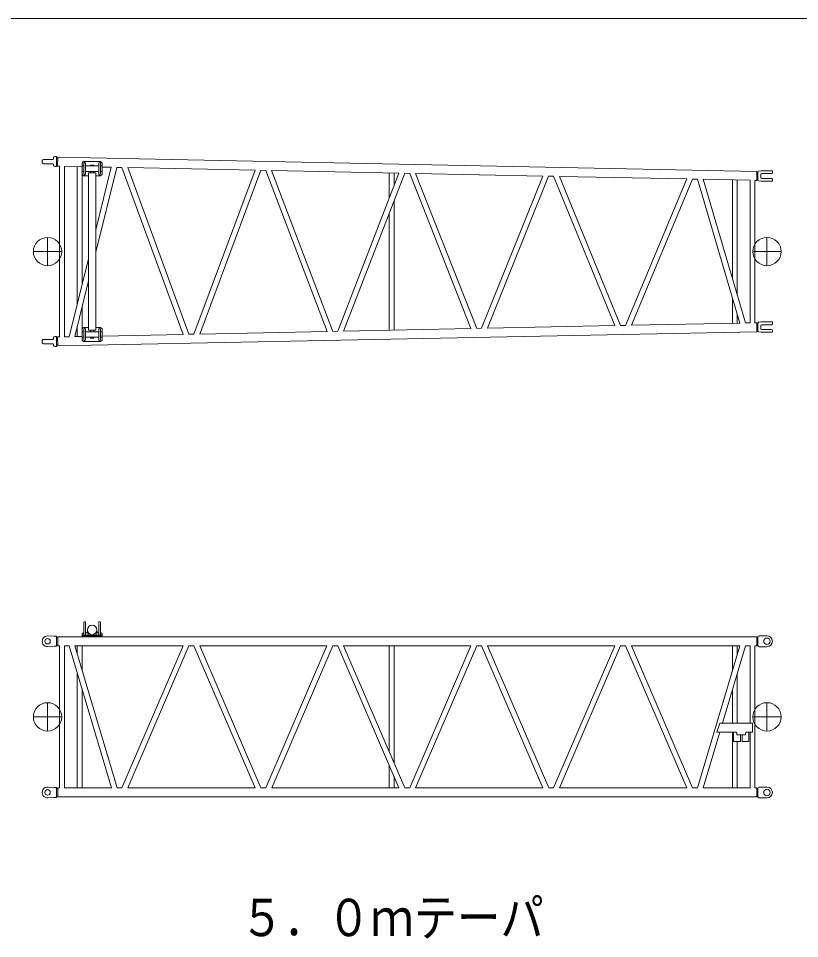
# Model space of a CAD drawing. Units: millimetres on the paper. Extents: x -420 to 629, y -297 to 297.
# Drawn here: x -131.1 to -39.2, y 175.8 to 284 of the extents above; entities that cross this region are included whole.
import ezdxf
from ezdxf.enums import TextEntityAlignment as Align

# ---------------------------------------------------------------- set-up
doc = ezdxf.new("R2010")
doc.units = ezdxf.units.MM
doc.layers.add('0-0_0', color=7, linetype='Continuous', lineweight=18)
doc.layers.add('0-1_1', color=7, linetype='Continuous', lineweight=18)
doc.styles.add('ＭＳ ゴシック', font='')
doc.styles.get('ＭＳ ゴシック').set_extended_font_data('MS Gothic')

msp = doc.modelspace()

# ---------------------------------------------------------------- linework, layer by layer
at = {"layer": '0-0_0'}
for p, q in [((-127.079, 267.413), (-128.181, 267.413)), ((-126.996, 267.486), (-126.979, 267.621)), ((-126.636, 267.738), (-126.847, 267.738)), ((-126.66, 266.571), (-126.636, 267.738)), ((-126.556, 267.587), (-126.506, 267.586)), ((-126.525, 266.616), (-126.504, 267.675)), ((-44.221, 266), (-126.504, 267.675)), ((-128.332, 267.155), (-128.313, 267.297)), ((-128.332, 267.155), (-128.313, 267.013)), ((-127.079, 266.896), (-128.181, 266.896)), ((-126.996, 266.823), (-126.979, 266.688)), ((-126.66, 266.571), (-126.847, 266.571)), ((-126.574, 266.707), (-126.524, 266.706)), ((-126.282, 266.612), (-126.525, 266.616)), ((-126.282, 266.612), (-126.282, 246.531)), ((-123.615, 266.557), (-125.715, 266.6)), ((-125.715, 266.6), (-125.715, 246.543)), ((-124.198, 266.569), (-124.198, 250.413)), ((-123.632, 266.558), (-123.632, 252.686)), ((-123.615, 266.988), (-123.448, 267.155)), ((-123.615, 266.988), (-123.615, 265.655)), ((-123.423, 266.638), (-123.615, 266.638)), ((-123.448, 267.155), (-121.448, 267.155)), ((-123.423, 266.955), (-123.423, 265.688)), ((-123.223, 266.955), (-123.223, 265.688)), ((-121.673, 266.638), (-123.223, 266.638)), ((-122.607, 266.755), (-122.657, 266.705)), ((-122.657, 266.705), (-122.657, 266.638)), ((-122.607, 266.755), (-122.29, 266.755)), ((-122.24, 266.705), (-122.29, 266.755)), ((-122.24, 266.705), (-122.24, 266.638)), ((-122.025, 259.13), (-120.191, 266.488)), ((-122.025, 256.505), (-119.539, 266.474)), ((-121.673, 266.955), (-121.673, 265.688)), ((-121.473, 266.955), (-121.473, 265.688)), ((-121.282, 266.638), (-121.473, 266.638)), ((-121.448, 267.155), (-121.282, 266.988)), ((-121.282, 266.988), (-121.282, 265.655)), ((-120.191, 266.488), (-121.282, 266.51)), ((-118.939, 266.462), (-119.539, 266.474)), ((-118.939, 266.462), (-111.734, 246.827)), ((-118.258, 266.448), (-111.063, 246.841)), ((-103.268, 266.143), (-118.258, 266.448)), ((-123.615, 266.005), (-123.423, 266.005)), ((-123.615, 265.655), (-123.448, 265.488)), ((-123.448, 265.488), (-122.872, 265.488)), ((-123.223, 266.005), (-121.673, 266.005)), ((-122.872, 265.821), (-122.872, 247.321)), ((-122.872, 265.821), (-122.025, 265.821)), ((-122.657, 266.005), (-122.657, 265.821)), ((-122.24, 266.005), (-122.24, 265.821)), ((-122.025, 265.821), (-122.025, 247.321)), ((-122.025, 265.488), (-121.448, 265.488)), ((-121.473, 266.005), (-121.282, 266.005)), ((-121.448, 265.488), (-121.282, 265.655)), ((-110.473, 246.853), (-103.268, 266.143)), ((-109.79, 246.867), (-102.595, 266.129)), ((-102.007, 266.117), (-102.595, 266.129)), ((-102.007, 266.117), (-94.802, 247.172)), ((-101.323, 266.104), (-94.128, 247.186)), ((-86.336, 265.799), (-101.323, 266.104)), ((-93.542, 247.197), (-86.336, 265.799)), ((-92.855, 247.211), (-85.661, 265.785)), ((-87.482, 265.822), (-87.482, 262.841)), ((-86.915, 265.81), (-86.915, 264.304)), ((-85.076, 265.773), (-85.661, 265.785)), ((-85.076, 265.773), (-77.87, 247.516)), ((-84.388, 265.759), (-77.193, 247.53)), ((-69.404, 265.454), (-84.388, 265.759)), ((-76.61, 247.542), (-69.404, 265.454)), ((-75.92, 247.556), (-68.726, 265.44)), ((-68.144, 265.428), (-68.726, 265.44)), ((-68.144, 265.428), (-60.939, 247.861)), ((-67.452, 265.414), (-60.258, 247.875)), ((-52.473, 265.109), (-67.452, 265.414)), ((-44.242, 264.942), (-44.221, 266)), ((-44.154, 265.909), (-44.223, 265.911)), ((-44.107, 265.028), (-44.089, 265.903)), ((-43.765, 266.07), (-43.979, 266.032)), ((-42.398, 266.07), (-43.765, 266.07)), ((-43.765, 265.286), (-43.765, 265.636)), ((-42.498, 265.736), (-43.665, 265.736)), ((-42.398, 265.836), (-42.398, 266.07)), ((-59.679, 247.887), (-52.473, 265.109)), ((-58.985, 247.901), (-51.79, 265.095)), ((-51.198, 265.083), (-51.79, 265.095)), ((-51.198, 265.083), (-46.227, 248.161)), ((-50.532, 265.07), (-45.569, 248.174)), ((-45.015, 264.958), (-50.532, 265.07)), ((-47.098, 265), (-47.098, 253.379)), ((-46.532, 264.988), (-46.532, 251.45)), ((-45.015, 264.958), (-45.015, 248.185)), ((-44.448, 264.946), (-44.448, 248.197)), ((-44.242, 264.942), (-44.448, 264.946)), ((-44.174, 265.03), (-44.241, 265.031)), ((-43.765, 264.853), (-43.997, 264.894)), ((-42.398, 264.853), (-43.765, 264.853)), ((-42.498, 265.186), (-43.665, 265.186)), ((-42.398, 264.853), (-42.398, 265.086)), ((-86.915, 262.546), (-86.915, 247.332)), ((-87.482, 261.083), (-87.482, 247.321)), ((-127.698, 258.238), (-127.698, 254.905)), ((-43.032, 258.238), (-43.032, 254.905)), ((-129.365, 256.571), (-126.032, 256.571)), ((-44.698, 256.571), (-41.365, 256.571)), ((-125.161, 246.554), (-122.872, 255.734)), ((-124.503, 246.567), (-122.872, 253.11)), ((-123.632, 250.061), (-123.632, 246.585)), ((-47.098, 251.126), (-47.098, 248.143)), ((-46.532, 249.197), (-46.532, 248.154)), ((-60.258, 247.875), (-59.679, 247.887)), ((-58.985, 247.901), (-46.227, 248.161)), ((-45.569, 248.174), (-45.015, 248.185)), ((-44.448, 248.197), (-44.242, 248.201)), ((-44.242, 248.201), (-44.221, 247.143)), ((-44.174, 248.113), (-44.241, 248.112)), ((-44.107, 248.115), (-44.089, 247.239)), ((-43.765, 248.29), (-43.997, 248.249)), ((-42.398, 248.29), (-43.765, 248.29)), ((-42.498, 247.956), (-43.665, 247.956)), ((-42.398, 248.29), (-42.398, 248.056)), ((-126.504, 245.468), (-44.221, 247.143)), ((-124.198, 247.788), (-124.198, 246.573)), ((-123.448, 247.655), (-123.615, 247.488)), ((-123.615, 246.155), (-123.615, 247.488)), ((-123.615, 247.138), (-123.423, 247.138)), ((-122.872, 247.655), (-123.448, 247.655)), ((-123.423, 246.188), (-123.423, 247.455)), ((-123.223, 246.188), (-123.223, 247.455)), ((-123.223, 247.138), (-121.673, 247.138)), ((-122.872, 247.321), (-122.025, 247.321)), ((-122.657, 247.138), (-122.657, 247.321)), ((-122.24, 247.138), (-122.24, 247.321)), ((-121.448, 247.655), (-122.025, 247.655)), ((-121.673, 246.188), (-121.673, 247.455)), ((-121.473, 246.188), (-121.473, 247.455)), ((-121.473, 247.138), (-121.282, 247.138)), ((-121.282, 247.488), (-121.448, 247.655)), ((-121.282, 246.155), (-121.282, 247.488)), ((-121.282, 246.633), (-111.734, 246.827)), ((-111.063, 246.841), (-110.473, 246.853)), ((-109.79, 246.867), (-94.802, 247.172)), ((-94.128, 247.186), (-93.542, 247.197)), ((-92.855, 247.211), (-77.87, 247.516)), ((-77.193, 247.53), (-76.61, 247.542)), ((-75.92, 247.556), (-60.939, 247.861)), ((-44.154, 247.233), (-44.223, 247.232)), ((-43.765, 247.073), (-43.979, 247.111)), ((-43.765, 247.856), (-43.765, 247.506)), ((-42.398, 247.073), (-43.765, 247.073)), ((-42.498, 247.406), (-43.665, 247.406)), ((-42.398, 247.306), (-42.398, 247.073)), ((-128.332, 245.988), (-128.313, 246.13)), ((-128.332, 245.988), (-128.313, 245.846)), ((-127.079, 246.246), (-128.181, 246.246)), ((-127.079, 245.73), (-128.181, 245.73)), ((-126.996, 246.32), (-126.979, 246.454)), ((-126.66, 246.571), (-126.847, 246.571)), ((-126.66, 246.571), (-126.636, 245.405)), ((-126.574, 246.436), (-126.524, 246.437)), ((-126.525, 246.526), (-126.282, 246.531)), ((-126.525, 246.526), (-126.504, 245.468)), ((-125.715, 246.543), (-125.161, 246.554)), ((-124.503, 246.567), (-123.615, 246.585)), ((-123.423, 246.505), (-123.615, 246.505)), ((-123.448, 245.988), (-123.615, 246.155)), ((-121.448, 245.988), (-123.448, 245.988)), ((-121.673, 246.505), (-123.223, 246.505)), ((-122.657, 246.438), (-122.657, 246.505)), ((-122.607, 246.388), (-122.657, 246.438)), ((-122.607, 246.388), (-122.29, 246.388)), ((-122.24, 246.438), (-122.29, 246.388)), ((-122.24, 246.438), (-122.24, 246.505)), ((-121.282, 246.505), (-121.473, 246.505)), ((-121.282, 246.155), (-121.448, 245.988)), ((-126.996, 245.657), (-126.979, 245.522)), ((-126.636, 245.405), (-126.847, 245.405)), ((-126.556, 245.556), (-126.506, 245.557)), ((-123.423, 211.455), (-123.423, 212.938)), ((-123.223, 211.455), (-123.223, 212.938)), ((-121.673, 211.455), (-121.673, 212.938)), ((-121.473, 211.455), (-121.473, 212.938)), ((-127.655, 211.359), (-126.948, 211.311)), ((-126.948, 211.311), (-126.632, 211.311)), ((-126.632, 210.144), (-126.632, 211.311)), ((-126.632, 211.168), (-126.498, 211.168)), ((-126.498, 210.198), (-126.498, 211.257)), ((-126.498, 211.257), (-44.232, 211.257)), ((-123.615, 211.255), (-123.615, 211.638)), ((-123.615, 211.455), (-121.282, 211.455)), ((-123.615, 211.355), (-121.282, 211.355)), ((-123.584, 211.672), (-123.423, 211.68)), ((-123.223, 211.705), (-122.965, 211.705)), ((-123.045, 211.735), (-123.003, 212.123)), ((-122.915, 211.655), (-122.915, 211.455)), ((-121.982, 211.655), (-121.982, 211.455)), ((-121.931, 211.705), (-121.673, 211.705)), ((-121.851, 211.735), (-121.893, 212.123)), ((-121.473, 211.705), (-121.394, 211.705)), ((-121.313, 211.672), (-121.473, 211.68)), ((-121.282, 211.255), (-121.282, 211.64)), ((-44.232, 211.257), (-44.232, 210.198)), ((-44.232, 211.168), (-44.098, 211.168)), ((-44.098, 210.227), (-44.098, 211.227)), ((-43.965, 211.361), (-43.032, 211.361)), ((-127.655, 210.096), (-126.948, 210.144)), ((-126.948, 210.144), (-126.632, 210.144)), ((-126.632, 210.288), (-126.498, 210.288)), ((-126.498, 210.198), (-126.282, 210.198)), ((-126.282, 193.477), (-126.282, 210.198)), ((-125.715, 193.477), (-125.715, 210.198)), ((-125.715, 210.198), (-125.163, 210.198)), ((-125.163, 210.198), (-120.161, 193.477)), ((-124.5, 210.198), (-111.744, 210.198)), ((-124.5, 210.198), (-119.498, 193.477)), ((-124.198, 209.189), (-124.198, 210.198)), ((-123.632, 207.295), (-123.632, 210.198)), ((-118.944, 193.477), (-111.744, 210.198)), ((-118.253, 193.477), (-111.053, 210.198)), ((-111.053, 210.198), (-110.477, 210.198)), ((-110.477, 210.198), (-103.277, 193.477)), ((-109.786, 210.198), (-94.811, 210.198)), ((-109.786, 210.198), (-102.586, 193.477)), ((-102.011, 193.477), (-94.811, 210.198)), ((-101.319, 193.477), (-94.119, 210.198)), ((-94.119, 210.198), (-93.544, 210.198)), ((-86.344, 193.477), (-93.544, 210.198)), ((-92.853, 210.198), (-77.877, 210.198)), ((-85.653, 193.477), (-92.853, 210.198)), ((-87.482, 197.725), (-87.482, 210.198)), ((-86.915, 196.409), (-86.915, 210.198)), ((-85.077, 193.477), (-77.877, 210.198)), ((-84.386, 193.477), (-77.186, 210.198)), ((-77.186, 210.198), (-76.611, 210.198)), ((-76.611, 210.198), (-69.411, 193.477)), ((-75.919, 210.198), (-68.719, 193.477)), ((-75.919, 210.198), (-60.944, 210.198)), ((-68.144, 193.477), (-60.944, 210.198)), ((-67.453, 193.477), (-60.253, 210.198)), ((-60.253, 210.198), (-59.677, 210.198)), ((-59.677, 210.198), (-52.477, 193.477)), ((-58.986, 210.198), (-46.23, 210.198)), ((-58.986, 210.198), (-51.786, 193.477)), ((-51.196, 193.477), (-46.23, 210.198)), ((-48.265, 201.114), (-45.567, 210.198)), ((-47.098, 207.273), (-47.098, 210.198)), ((-46.532, 209.181), (-46.532, 210.198)), ((-45.567, 210.198), (-45.015, 210.198)), ((-45.015, 201.114), (-45.015, 210.198)), ((-44.448, 193.477), (-44.448, 210.198)), ((-44.448, 210.198), (-44.232, 210.198)), ((-44.232, 210.288), (-44.098, 210.288)), ((-43.965, 210.094), (-43.032, 210.094)), ((-124.198, 193.477), (-124.198, 206.973)), ((-46.532, 201.114), (-46.532, 206.951)), ((-123.632, 193.477), (-123.632, 205.079)), ((-47.098, 201.114), (-47.098, 205.043)), ((-127.698, 203.504), (-127.698, 200.171)), ((-43.032, 203.504), (-43.032, 200.171)), ((-129.365, 201.838), (-126.032, 201.838)), ((-44.698, 201.838), (-41.365, 201.838)), ((-48.918, 200.031), (-48.597, 201.114)), ((-44.732, 201.114), (-48.596, 201.114)), ((-44.732, 200.031), (-44.732, 201.114)), ((-50.534, 193.477), (-48.587, 200.031)), ((-46.665, 200.031), (-48.917, 200.031)), ((-47.098, 193.477), (-47.098, 200.031)), ((-46.97, 200.031), (-46.97, 198.948)), ((-46.565, 199.931), (-46.565, 199.731)), ((-45.97, 199.731), (-45.97, 198.948)), ((-44.732, 200.031), (-45.465, 200.031)), ((-45.015, 193.477), (-45.015, 200.031)), ((-46.532, 193.477), (-46.532, 198.948)), ((-87.482, 193.477), (-87.482, 196.119)), ((-86.915, 193.477), (-86.915, 194.803)), ((-127.655, 193.58), (-126.948, 193.531)), ((-126.948, 193.531), (-126.632, 193.531)), ((-126.632, 192.364), (-126.632, 193.531)), ((-126.498, 193.388), (-126.632, 193.388)), ((-126.498, 193.477), (-126.498, 192.419)), ((-126.282, 193.477), (-126.498, 193.477)), ((-120.161, 193.477), (-125.715, 193.477)), ((-118.944, 193.477), (-119.498, 193.477)), ((-103.277, 193.477), (-118.253, 193.477)), ((-102.011, 193.477), (-102.586, 193.477)), ((-86.344, 193.477), (-101.319, 193.477)), ((-85.077, 193.477), (-85.653, 193.477)), ((-69.411, 193.477), (-84.386, 193.477)), ((-68.144, 193.477), (-68.719, 193.477)), ((-52.477, 193.477), (-67.453, 193.477)), ((-51.196, 193.477), (-51.786, 193.477)), ((-45.015, 193.477), (-50.534, 193.477)), ((-44.232, 193.477), (-44.448, 193.477)), ((-44.232, 192.419), (-44.232, 193.477)), ((-44.098, 193.388), (-44.232, 193.388)), ((-44.098, 192.448), (-44.098, 193.448)), ((-43.965, 193.581), (-43.032, 193.581)), ((-127.655, 192.316), (-126.948, 192.364)), ((-126.948, 192.364), (-126.632, 192.364)), ((-126.498, 192.508), (-126.632, 192.508)), ((-44.232, 192.419), (-126.498, 192.419)), ((-44.098, 192.508), (-44.232, 192.508)), ((-43.965, 192.314), (-43.032, 192.314))]:
    msp.add_line(p, q, dxfattribs=at)
for points in [[(-46.16, 199.731), (-46.16, 198.948), (-46.97, 198.948)], [(-45.565, 199.931), (-45.565, 199.731), (-46.565, 199.731)], [(-45.16, 200.031), (-45.16, 198.948), (-45.97, 198.948)]]:
    msp.add_lwpolyline(points, dxfattribs=at)
for centre, radius in [((-127.698, 256.571), 1.667), ((-43.032, 256.571), 1.667), ((-122.448, 212.063), 0.558), ((-43.032, 210.728), 0.383), ((-127.698, 210.728), 0.317), ((-127.698, 201.838), 1.667), ((-43.032, 201.838), 1.667), ((-127.698, 192.948), 0.317), ((-43.032, 192.948), 0.383)]:
    msp.add_circle(centre, radius, dxfattribs=at)
for centre, radius, start, end in [((-128.181, 267.28), 0.133, 90.00117, 172.64777), ((-127.079, 267.496), 0.0833, 269.99632, 352.99574), ((-126.847, 267.605), 0.133, 90.00078, 172.99631), ((-126.554, 267.67), 0.0833, 178.83395, 268.83395), ((-128.181, 267.03), 0.133, 187.35197, 269.99681), ((-127.079, 266.813), 0.0833, 7.00437, 90.00466), ((-126.847, 266.705), 0.133, 187.00361, 269.99862), ((-126.575, 266.623), 0.0833, 88.83395, 178.83395), ((-123.323, 266.955), 0.1, 0, 180), ((-121.573, 266.955), 0.1, 0, 180), ((-123.323, 265.688), 0.1, 180, 0), ((-121.573, 265.688), 0.1, 180, 0), ((-44.152, 265.993), 0.0833, 268.83402, 334.85039), ((-43.956, 265.901), 0.133, 100, 178.83395), ((-43.665, 265.636), 0.1, 90.00002, 180), ((-43.665, 265.286), 0.1, 180, 269.99998), ((-42.498, 265.836), 0.1, 269.99998, 359.99996), ((-44.176, 264.946), 0.0833, 21.37859, 88.83402), ((-43.974, 265.025), 0.133, 178.83395, 260), ((-42.498, 265.086), 0.1, 359.99996, 90), ((-44.176, 248.196), 0.0833, 271.16598, 338.62141), ((-43.974, 248.117), 0.133, 100, 181.16605), ((-43.665, 247.856), 0.1, 90.00002, 180), ((-42.498, 248.056), 0.1, 270, 0.00004), ((-123.323, 247.455), 0.1, 0, 180), ((-121.573, 247.455), 0.1, 0, 180), ((-44.152, 247.15), 0.0833, 25.14961, 91.16598), ((-43.956, 247.242), 0.133, 181.16605, 260), ((-43.665, 247.506), 0.1, 180, 269.99998), ((-42.498, 247.306), 0.1, 0.00004, 90.00002), ((-128.181, 246.113), 0.133, 90.00319, 172.64803), ((-128.181, 245.863), 0.133, 187.35223, 269.99883), ((-127.079, 246.33), 0.0833, 269.99534, 352.99563), ((-127.079, 245.646), 0.0833, 7.00426, 90.00368), ((-126.847, 246.438), 0.133, 90.00138, 172.99639), ((-126.575, 246.519), 0.0833, 181.16605, 271.16605), ((-123.323, 246.188), 0.1, 180, 0), ((-121.573, 246.188), 0.1, 180, 0), ((-126.847, 245.538), 0.133, 187.00369, 269.99922), ((-126.554, 245.473), 0.0833, 91.16605, 181.16605), ((-123.323, 212.938), 0.1, 0, 180), ((-121.573, 212.938), 0.1, 0, 180), ((-127.698, 210.728), 0.633, 86.0724, 273.9273), ((-123.582, 211.638), 0.0333, 90.00001, 180), ((-123.078, 211.738), 0.0333, 270, 353.86724), ((-122.965, 211.655), 0.05, 360, 90.00001), ((-121.932, 211.655), 0.05, 86.90369, 180), ((-121.818, 211.738), 0.0333, 186.13276, 270), ((-121.394, 211.672), 0.0333, 4.35947, 90.00001), ((-121.315, 211.638), 0.0333, 360, 90.00001), ((-43.965, 211.227), 0.133, 89.99998, 179.99996), ((-43.032, 210.728), 0.633, 0, 89.99998), ((-43.965, 210.227), 0.133, 179.99996, 270), ((-43.032, 210.728), 0.633, 270.00002, 359.99998), ((-46.665, 199.931), 0.1, 0, 90), ((-45.465, 199.931), 0.1, 90, 180), ((-127.698, 192.948), 0.633, 86.0724, 273.9273), ((-43.965, 193.448), 0.133, 89.99998, 179.99996), ((-43.032, 192.948), 0.633, 0, 89.99998), ((-43.032, 192.948), 0.633, 270.00002, 359.99998), ((-43.965, 192.448), 0.133, 179.99996, 270)]:
    msp.add_arc(centre, radius, start, end, dxfattribs=at)
at = {"layer": '0-1_1'}
msp.add_line((-411.5, 284), (411.5, 284), dxfattribs=at)

# ---------------------------------------------------------------- texts
at = {"layer": '0-0_0', "style": 'ＭＳ ゴシック', "width": 0.85}
msp.add_text('５．０ｍテーパ', height=4.399, dxfattribs=at).set_placement((-105.003, 174.723), align=Align.BOTTOM_LEFT)

doc.saveas('drawing.dxf')
